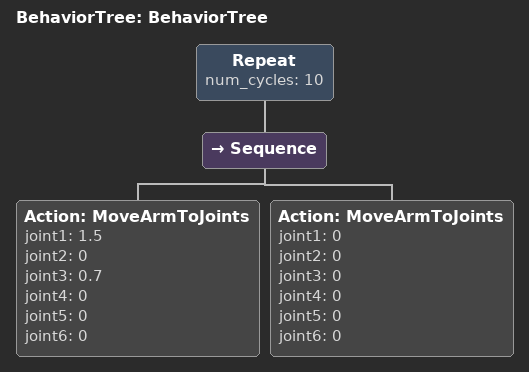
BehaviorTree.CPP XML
<?xml version="1.0"?>
<root main_tree_to_execute="BehaviorTree">
    <BehaviorTree ID="BehaviorTree">
        <Repeat num_cycles="10">
            <Sequence>
                <Action ID="MoveArmToJoints" joint1="1.5" joint2="0" joint3="0.7" joint4="0"
                    joint5="0" joint6="0" />
                <Action ID="MoveArmToJoints" joint1="0" joint2="0" joint3="0" joint4="0" joint5="0"
                    joint6="0" />
            </Sequence>
        </Repeat>
    </BehaviorTree>
</root>
